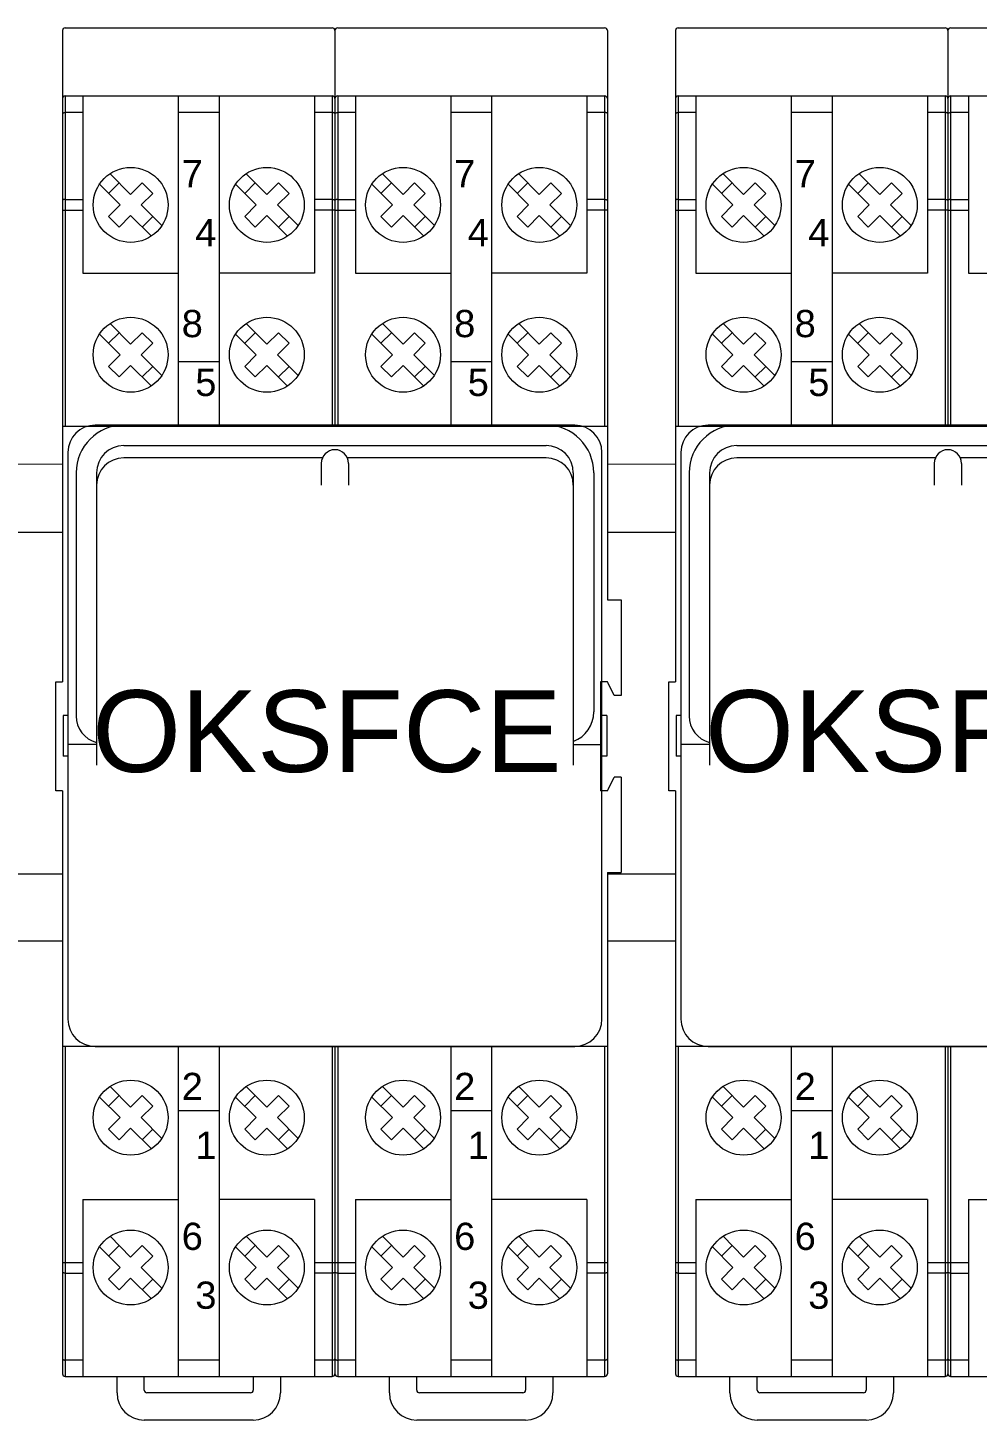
# Model space of a CAD drawing. Header units: millimetres. Extents: x 1359 to 3577, y 1336 to 3557.
# Drawn here: x 1959.8 to 2029.5, y 2063.9 to 2166.1 of the extents above; entities that cross this region are included whole.
import ezdxf

# ---------------------------------------------------------------- set-up
doc = ezdxf.new("R2010")
doc.units = ezdxf.units.MM
doc.set_wipeout_variables(frame=1)
doc.layers.add('000-PI-Oprema', color=30, linetype='Continuous', lineweight=5)
doc.layers.add('002-PI-Kabelska kanalica', color=150, linetype='Continuous')
doc.styles.get("Standard").update_dxf_attribs({"font": 'arial.ttf'})

msp = doc.modelspace()

# ---------------------------------------------------------------- linework, layer by layer
at = {"layer": '000-PI-Oprema', "color": 0, "linetype": 'ByBlock', "lineweight": 0}
for p, q in [((1962.53, 2166.06), (1982.13, 2166.06)), ((1982.53, 2166.06), (2002.13, 2166.06)), ((2007.53, 2166.06), (2027.13, 2166.06)), ((2027.53, 2166.06), (2047.13, 2166.06)), ((1962.53, 2161.06), (1982.13, 2161.06)), ((1963.83, 2161.06), (1963.83, 2148.06)), ((1980.83, 2161.06), (1980.83, 2148.06)), ((1982.53, 2161.06), (2002.13, 2161.06)), ((1983.83, 2161.06), (1983.83, 2148.06)), ((2000.83, 2161.06), (2000.83, 2148.06)), ((2007.53, 2161.06), (2027.13, 2161.06)), ((2008.83, 2161.06), (2008.83, 2148.06)), ((2025.83, 2161.06), (2025.83, 2148.06)), ((2027.53, 2161.06), (2047.13, 2161.06)), ((2028.83, 2161.06), (2028.83, 2148.06)), ((1963.83, 2159.84), (1962.53, 2159.84)), ((1973.83, 2159.84), (1970.83, 2159.84)), ((1982.13, 2159.84), (1980.83, 2159.84)), ((1983.83, 2159.84), (1982.53, 2159.84)), ((1993.83, 2159.84), (1990.83, 2159.84)), ((2002.13, 2159.84), (2000.83, 2159.84)), ((2008.83, 2159.84), (2007.53, 2159.84)), ((2018.83, 2159.84), (2015.83, 2159.84)), ((2027.13, 2159.84), (2025.83, 2159.84)), ((2028.83, 2159.84), (2027.53, 2159.84)), ((1965.04, 2154.57), (1966.55, 2153.06)), ((1965.71, 2153.9), (1966.48, 2154.68)), ((1965.82, 2155.35), (1967.33, 2153.83)), ((1967.33, 2153.83), (1968.18, 2154.68)), ((1968.18, 2154.68), (1968.96, 2153.9)), ((1975.04, 2154.57), (1976.55, 2153.06)), ((1975.71, 2153.9), (1976.48, 2154.68)), ((1975.82, 2155.35), (1977.33, 2153.83)), ((1977.33, 2153.83), (1978.18, 2154.68)), ((1978.18, 2154.68), (1978.96, 2153.9)), ((1985.04, 2154.57), (1986.55, 2153.06)), ((1985.71, 2153.9), (1986.48, 2154.68)), ((1985.82, 2155.35), (1987.33, 2153.83)), ((1987.33, 2153.83), (1988.18, 2154.68)), ((1988.18, 2154.68), (1988.96, 2153.9)), ((1995.04, 2154.57), (1996.55, 2153.06)), ((1995.71, 2153.9), (1996.48, 2154.68)), ((1995.82, 2155.35), (1997.33, 2153.83)), ((1997.33, 2153.83), (1998.18, 2154.68)), ((1998.18, 2154.68), (1998.96, 2153.9)), ((2010.04, 2154.57), (2011.55, 2153.06)), ((2010.71, 2153.9), (2011.48, 2154.68)), ((2010.82, 2155.35), (2012.33, 2153.83)), ((2012.33, 2153.83), (2013.18, 2154.68)), ((2013.18, 2154.68), (2013.96, 2153.9)), ((2020.04, 2154.57), (2021.55, 2153.06)), ((2020.71, 2153.9), (2021.48, 2154.68)), ((2020.82, 2155.35), (2022.33, 2153.83)), ((2022.33, 2153.83), (2023.18, 2154.68)), ((2023.18, 2154.68), (2023.96, 2153.9)), ((1962.53, 2153.46), (1963.83, 2153.46)), ((1968.11, 2153.06), (1968.96, 2153.9)), ((1978.11, 2153.06), (1978.96, 2153.9)), ((1982.13, 2153.46), (1980.83, 2153.46)), ((1982.53, 2153.46), (1983.83, 2153.46)), ((1988.11, 2153.06), (1988.96, 2153.9)), ((1998.11, 2153.06), (1998.96, 2153.9)), ((2002.13, 2153.46), (2000.83, 2153.46)), ((2007.53, 2153.46), (2008.83, 2153.46)), ((2013.11, 2153.06), (2013.96, 2153.9)), ((2023.11, 2153.06), (2023.96, 2153.9)), ((2027.13, 2153.46), (2025.83, 2153.46)), ((2027.53, 2153.46), (2028.83, 2153.46)), ((1962.33, 2152.68), (1963.83, 2152.68)), ((1965.71, 2152.21), (1966.55, 2153.06)), ((1968.11, 2153.06), (1969.63, 2151.54)), ((1975.71, 2152.21), (1976.55, 2153.06)), ((1978.11, 2153.06), (1979.63, 2151.54)), ((1982.33, 2152.68), (1980.83, 2152.68)), ((1982.33, 2152.68), (1983.83, 2152.68)), ((1985.71, 2152.21), (1986.55, 2153.06)), ((1988.11, 2153.06), (1989.63, 2151.54)), ((1995.71, 2152.21), (1996.55, 2153.06)), ((1998.11, 2153.06), (1999.63, 2151.54)), ((2002.33, 2152.68), (2000.83, 2152.68)), ((2007.33, 2152.68), (2008.83, 2152.68)), ((2010.71, 2152.21), (2011.55, 2153.06)), ((2013.11, 2153.06), (2014.63, 2151.54)), ((2020.71, 2152.21), (2021.55, 2153.06)), ((2023.11, 2153.06), (2024.63, 2151.54)), ((2027.33, 2152.68), (2025.83, 2152.68)), ((2027.33, 2152.68), (2028.83, 2152.68)), ((1965.71, 2152.21), (1966.48, 2151.43)), ((1966.48, 2151.43), (1967.33, 2152.28)), ((1967.33, 2152.28), (1968.85, 2150.76)), ((1968.18, 2151.43), (1968.96, 2152.21)), ((1975.71, 2152.21), (1976.48, 2151.43)), ((1976.48, 2151.43), (1977.33, 2152.28)), ((1977.33, 2152.28), (1978.85, 2150.76)), ((1978.18, 2151.43), (1978.96, 2152.21)), ((1985.71, 2152.21), (1986.48, 2151.43)), ((1986.48, 2151.43), (1987.33, 2152.28)), ((1987.33, 2152.28), (1988.85, 2150.76)), ((1988.18, 2151.43), (1988.96, 2152.21)), ((1995.71, 2152.21), (1996.48, 2151.43)), ((1996.48, 2151.43), (1997.33, 2152.28)), ((1997.33, 2152.28), (1998.85, 2150.76)), ((1998.18, 2151.43), (1998.96, 2152.21)), ((2010.71, 2152.21), (2011.48, 2151.43)), ((2011.48, 2151.43), (2012.33, 2152.28)), ((2012.33, 2152.28), (2013.85, 2150.76)), ((2013.18, 2151.43), (2013.96, 2152.21)), ((2020.71, 2152.21), (2021.48, 2151.43)), ((2021.48, 2151.43), (2022.33, 2152.28)), ((2022.33, 2152.28), (2023.85, 2150.76)), ((2023.18, 2151.43), (2023.96, 2152.21)), ((1963.83, 2148.06), (1970.83, 2148.06)), ((1980.83, 2148.06), (1973.83, 2148.06)), ((1983.83, 2148.06), (1990.83, 2148.06)), ((2000.83, 2148.06), (1993.83, 2148.06)), ((2008.83, 2148.06), (2015.83, 2148.06)), ((2025.83, 2148.06), (2018.83, 2148.06)), ((2028.83, 2148.06), (2035.83, 2148.06)), ((1965.82, 2144.35), (1967.33, 2142.83)), ((1975.82, 2144.35), (1977.33, 2142.83)), ((1985.82, 2144.35), (1987.33, 2142.83)), ((1995.82, 2144.35), (1997.33, 2142.83)), ((2010.82, 2144.35), (2012.33, 2142.83)), ((2020.82, 2144.35), (2022.33, 2142.83)), ((1965.04, 2143.57), (1966.55, 2142.06)), ((1965.71, 2142.9), (1966.48, 2143.68)), ((1967.33, 2142.83), (1968.18, 2143.68)), ((1968.18, 2143.68), (1968.96, 2142.9)), ((1975.04, 2143.57), (1976.55, 2142.06)), ((1975.71, 2142.9), (1976.48, 2143.68)), ((1977.33, 2142.83), (1978.18, 2143.68)), ((1978.18, 2143.68), (1978.96, 2142.9)), ((1985.04, 2143.57), (1986.55, 2142.06)), ((1985.71, 2142.9), (1986.48, 2143.68)), ((1987.33, 2142.83), (1988.18, 2143.68)), ((1988.18, 2143.68), (1988.96, 2142.9)), ((1995.04, 2143.57), (1996.55, 2142.06)), ((1995.71, 2142.9), (1996.48, 2143.68)), ((1997.33, 2142.83), (1998.18, 2143.68)), ((1998.18, 2143.68), (1998.96, 2142.9)), ((2010.04, 2143.57), (2011.55, 2142.06)), ((2010.71, 2142.9), (2011.48, 2143.68)), ((2012.33, 2142.83), (2013.18, 2143.68)), ((2013.18, 2143.68), (2013.96, 2142.9)), ((2020.04, 2143.57), (2021.55, 2142.06)), ((2020.71, 2142.9), (2021.48, 2143.68)), ((2022.33, 2142.83), (2023.18, 2143.68)), ((2023.18, 2143.68), (2023.96, 2142.9)), ((1968.11, 2142.06), (1968.96, 2142.9)), ((1978.11, 2142.06), (1978.96, 2142.9)), ((1988.11, 2142.06), (1988.96, 2142.9)), ((1998.11, 2142.06), (1998.96, 2142.9)), ((2013.11, 2142.06), (2013.96, 2142.9)), ((2023.11, 2142.06), (2023.96, 2142.9)), ((1965.71, 2141.21), (1966.55, 2142.06)), ((1965.71, 2141.21), (1966.48, 2140.43)), ((1966.48, 2140.43), (1967.33, 2141.28)), ((1967.33, 2141.28), (1968.85, 2139.76)), ((1968.11, 2142.06), (1969.63, 2140.54)), ((1968.18, 2140.43), (1968.96, 2141.21)), ((1973.83, 2141.54), (1970.83, 2141.54)), ((1975.71, 2141.21), (1976.55, 2142.06)), ((1975.71, 2141.21), (1976.48, 2140.43)), ((1976.48, 2140.43), (1977.33, 2141.28)), ((1977.33, 2141.28), (1978.85, 2139.76)), ((1978.11, 2142.06), (1979.63, 2140.54)), ((1978.18, 2140.43), (1978.96, 2141.21)), ((1985.71, 2141.21), (1986.55, 2142.06)), ((1985.71, 2141.21), (1986.48, 2140.43)), ((1986.48, 2140.43), (1987.33, 2141.28)), ((1987.33, 2141.28), (1988.85, 2139.76)), ((1988.11, 2142.06), (1989.63, 2140.54)), ((1988.18, 2140.43), (1988.96, 2141.21)), ((1993.83, 2141.54), (1990.83, 2141.54)), ((1995.71, 2141.21), (1996.55, 2142.06)), ((1995.71, 2141.21), (1996.48, 2140.43)), ((1996.48, 2140.43), (1997.33, 2141.28)), ((1997.33, 2141.28), (1998.85, 2139.76)), ((1998.11, 2142.06), (1999.63, 2140.54)), ((1998.18, 2140.43), (1998.96, 2141.21)), ((2010.71, 2141.21), (2011.55, 2142.06)), ((2010.71, 2141.21), (2011.48, 2140.43)), ((2011.48, 2140.43), (2012.33, 2141.28)), ((2012.33, 2141.28), (2013.85, 2139.76)), ((2013.11, 2142.06), (2014.63, 2140.54)), ((2013.18, 2140.43), (2013.96, 2141.21)), ((2018.83, 2141.54), (2015.83, 2141.54)), ((2020.71, 2141.21), (2021.55, 2142.06)), ((2020.71, 2141.21), (2021.48, 2140.43)), ((2021.48, 2140.43), (2022.33, 2141.28)), ((2022.33, 2141.28), (2023.85, 2139.76)), ((2023.11, 2142.06), (2024.63, 2140.54)), ((2023.18, 2140.43), (2023.96, 2141.21)), ((2003.33, 2124.06), (2003.33, 2117.06)), ((2003.33, 2111.06), (2003.33, 2104.06)), ((1965.82, 2088.35), (1967.33, 2086.83)), ((1975.82, 2088.35), (1977.33, 2086.83)), ((1985.82, 2088.35), (1987.33, 2086.83)), ((1995.82, 2088.35), (1997.33, 2086.83)), ((2010.82, 2088.35), (2012.33, 2086.83)), ((2020.82, 2088.35), (2022.33, 2086.83)), ((1965.04, 2087.57), (1966.55, 2086.06)), ((1965.71, 2086.9), (1966.48, 2087.68)), ((1967.33, 2086.83), (1968.18, 2087.68)), ((1968.18, 2087.68), (1968.96, 2086.9)), ((1975.04, 2087.57), (1976.55, 2086.06)), ((1975.71, 2086.9), (1976.48, 2087.68)), ((1977.33, 2086.83), (1978.18, 2087.68)), ((1978.18, 2087.68), (1978.96, 2086.9)), ((1985.04, 2087.57), (1986.55, 2086.06)), ((1985.71, 2086.9), (1986.48, 2087.68)), ((1987.33, 2086.83), (1988.18, 2087.68)), ((1988.18, 2087.68), (1988.96, 2086.9)), ((1995.04, 2087.57), (1996.55, 2086.06)), ((1995.71, 2086.9), (1996.48, 2087.68)), ((1997.33, 2086.83), (1998.18, 2087.68)), ((1998.18, 2087.68), (1998.96, 2086.9)), ((2010.04, 2087.57), (2011.55, 2086.06)), ((2010.71, 2086.9), (2011.48, 2087.68)), ((2012.33, 2086.83), (2013.18, 2087.68)), ((2013.18, 2087.68), (2013.96, 2086.9)), ((2020.04, 2087.57), (2021.55, 2086.06)), ((2020.71, 2086.9), (2021.48, 2087.68)), ((2022.33, 2086.83), (2023.18, 2087.68)), ((2023.18, 2087.68), (2023.96, 2086.9)), ((1965.71, 2085.21), (1966.55, 2086.06)), ((1968.11, 2086.06), (1968.96, 2086.9)), ((1968.11, 2086.06), (1969.63, 2084.54)), ((1973.83, 2086.57), (1970.83, 2086.57)), ((1975.71, 2085.21), (1976.55, 2086.06)), ((1978.11, 2086.06), (1978.96, 2086.9)), ((1978.11, 2086.06), (1979.63, 2084.54)), ((1985.71, 2085.21), (1986.55, 2086.06)), ((1988.11, 2086.06), (1988.96, 2086.9)), ((1988.11, 2086.06), (1989.63, 2084.54)), ((1993.83, 2086.57), (1990.83, 2086.57)), ((1995.71, 2085.21), (1996.55, 2086.06)), ((1998.11, 2086.06), (1998.96, 2086.9)), ((1998.11, 2086.06), (1999.63, 2084.54)), ((2010.71, 2085.21), (2011.55, 2086.06)), ((2013.11, 2086.06), (2013.96, 2086.9)), ((2013.11, 2086.06), (2014.63, 2084.54)), ((2018.83, 2086.57), (2015.83, 2086.57)), ((2020.71, 2085.21), (2021.55, 2086.06)), ((2023.11, 2086.06), (2023.96, 2086.9)), ((2023.11, 2086.06), (2024.63, 2084.54)), ((1965.71, 2085.21), (1966.48, 2084.43)), ((1966.48, 2084.43), (1967.33, 2085.28)), ((1967.33, 2085.28), (1968.85, 2083.76)), ((1968.18, 2084.43), (1968.96, 2085.21)), ((1975.71, 2085.21), (1976.48, 2084.43)), ((1976.48, 2084.43), (1977.33, 2085.28)), ((1977.33, 2085.28), (1978.85, 2083.76)), ((1978.18, 2084.43), (1978.96, 2085.21)), ((1985.71, 2085.21), (1986.48, 2084.43)), ((1986.48, 2084.43), (1987.33, 2085.28)), ((1987.33, 2085.28), (1988.85, 2083.76)), ((1988.18, 2084.43), (1988.96, 2085.21)), ((1995.71, 2085.21), (1996.48, 2084.43)), ((1996.48, 2084.43), (1997.33, 2085.28)), ((1997.33, 2085.28), (1998.85, 2083.76)), ((1998.18, 2084.43), (1998.96, 2085.21)), ((2010.71, 2085.21), (2011.48, 2084.43)), ((2011.48, 2084.43), (2012.33, 2085.28)), ((2012.33, 2085.28), (2013.85, 2083.76)), ((2013.18, 2084.43), (2013.96, 2085.21)), ((2020.71, 2085.21), (2021.48, 2084.43)), ((2021.48, 2084.43), (2022.33, 2085.28)), ((2022.33, 2085.28), (2023.85, 2083.76)), ((2023.18, 2084.43), (2023.96, 2085.21)), ((1963.83, 2080.06), (1963.83, 2067.06)), ((1963.83, 2080.06), (1970.83, 2080.06)), ((1980.83, 2080.06), (1973.83, 2080.06)), ((1980.83, 2080.06), (1980.83, 2067.06)), ((1983.83, 2080.06), (1983.83, 2067.06)), ((1983.83, 2080.06), (1990.83, 2080.06)), ((2000.83, 2080.06), (1993.83, 2080.06)), ((2000.83, 2080.06), (2000.83, 2067.06)), ((2008.83, 2080.06), (2008.83, 2067.06)), ((2008.83, 2080.06), (2015.83, 2080.06)), ((2025.83, 2080.06), (2018.83, 2080.06)), ((2025.83, 2080.06), (2025.83, 2067.06)), ((2028.83, 2080.06), (2028.83, 2067.06)), ((2028.83, 2080.06), (2035.83, 2080.06)), ((1965.82, 2077.35), (1967.33, 2075.83)), ((1975.82, 2077.35), (1977.33, 2075.83)), ((1985.82, 2077.35), (1987.33, 2075.83)), ((1995.82, 2077.35), (1997.33, 2075.83)), ((2010.82, 2077.35), (2012.33, 2075.83)), ((2020.82, 2077.35), (2022.33, 2075.83)), ((1965.04, 2076.57), (1966.55, 2075.06)), ((1965.71, 2075.9), (1966.48, 2076.68)), ((1967.33, 2075.83), (1968.18, 2076.68)), ((1968.11, 2075.06), (1968.96, 2075.9)), ((1968.18, 2076.68), (1968.96, 2075.9)), ((1975.04, 2076.57), (1976.55, 2075.06)), ((1975.71, 2075.9), (1976.48, 2076.68)), ((1977.33, 2075.83), (1978.18, 2076.68)), ((1978.11, 2075.06), (1978.96, 2075.9)), ((1978.18, 2076.68), (1978.96, 2075.9)), ((1985.04, 2076.57), (1986.55, 2075.06)), ((1985.71, 2075.9), (1986.48, 2076.68)), ((1987.33, 2075.83), (1988.18, 2076.68)), ((1988.11, 2075.06), (1988.96, 2075.9)), ((1988.18, 2076.68), (1988.96, 2075.9)), ((1995.04, 2076.57), (1996.55, 2075.06)), ((1995.71, 2075.9), (1996.48, 2076.68)), ((1997.33, 2075.83), (1998.18, 2076.68)), ((1998.11, 2075.06), (1998.96, 2075.9)), ((1998.18, 2076.68), (1998.96, 2075.9)), ((2010.04, 2076.57), (2011.55, 2075.06)), ((2010.71, 2075.9), (2011.48, 2076.68)), ((2012.33, 2075.83), (2013.18, 2076.68)), ((2013.11, 2075.06), (2013.96, 2075.9)), ((2013.18, 2076.68), (2013.96, 2075.9)), ((2020.04, 2076.57), (2021.55, 2075.06)), ((2020.71, 2075.9), (2021.48, 2076.68)), ((2022.33, 2075.83), (2023.18, 2076.68)), ((2023.11, 2075.06), (2023.96, 2075.9)), ((2023.18, 2076.68), (2023.96, 2075.9)), ((1962.33, 2075.43), (1963.83, 2075.43)), ((1965.71, 2074.21), (1966.55, 2075.06)), ((1968.11, 2075.06), (1969.63, 2073.54)), ((1975.71, 2074.21), (1976.55, 2075.06)), ((1978.11, 2075.06), (1979.63, 2073.54)), ((1980.83, 2075.43), (1982.33, 2075.43)), ((1982.33, 2075.43), (1983.83, 2075.43)), ((1985.71, 2074.21), (1986.55, 2075.06)), ((1988.11, 2075.06), (1989.63, 2073.54)), ((1995.71, 2074.21), (1996.55, 2075.06)), ((1998.11, 2075.06), (1999.63, 2073.54)), ((2000.83, 2075.43), (2002.33, 2075.43)), ((2007.33, 2075.43), (2008.83, 2075.43)), ((2010.71, 2074.21), (2011.55, 2075.06)), ((2013.11, 2075.06), (2014.63, 2073.54)), ((2020.71, 2074.21), (2021.55, 2075.06)), ((2023.11, 2075.06), (2024.63, 2073.54)), ((2025.83, 2075.43), (2027.33, 2075.43)), ((2027.33, 2075.43), (2028.83, 2075.43)), ((1962.53, 2074.65), (1963.83, 2074.65)), ((1965.71, 2074.21), (1966.48, 2073.43)), ((1966.48, 2073.43), (1967.33, 2074.28)), ((1967.33, 2074.28), (1968.85, 2072.76)), ((1968.18, 2073.43), (1968.96, 2074.21)), ((1975.71, 2074.21), (1976.48, 2073.43)), ((1976.48, 2073.43), (1977.33, 2074.28)), ((1977.33, 2074.28), (1978.85, 2072.76)), ((1978.18, 2073.43), (1978.96, 2074.21)), ((1982.13, 2074.65), (1980.83, 2074.65)), ((1982.53, 2074.65), (1983.83, 2074.65)), ((1985.71, 2074.21), (1986.48, 2073.43)), ((1986.48, 2073.43), (1987.33, 2074.28)), ((1987.33, 2074.28), (1988.85, 2072.76)), ((1988.18, 2073.43), (1988.96, 2074.21)), ((1995.71, 2074.21), (1996.48, 2073.43)), ((1996.48, 2073.43), (1997.33, 2074.28)), ((1997.33, 2074.28), (1998.85, 2072.76)), ((1998.18, 2073.43), (1998.96, 2074.21)), ((2002.13, 2074.65), (2000.83, 2074.65)), ((2007.53, 2074.65), (2008.83, 2074.65)), ((2010.71, 2074.21), (2011.48, 2073.43)), ((2011.48, 2073.43), (2012.33, 2074.28)), ((2012.33, 2074.28), (2013.85, 2072.76)), ((2013.18, 2073.43), (2013.96, 2074.21)), ((2020.71, 2074.21), (2021.48, 2073.43)), ((2021.48, 2073.43), (2022.33, 2074.28)), ((2022.33, 2074.28), (2023.85, 2072.76)), ((2023.18, 2073.43), (2023.96, 2074.21)), ((2027.13, 2074.65), (2025.83, 2074.65)), ((2027.53, 2074.65), (2028.83, 2074.65)), ((1963.83, 2068.27), (1962.53, 2068.27)), ((1973.83, 2068.27), (1970.83, 2068.27)), ((1982.13, 2068.27), (1980.83, 2068.27)), ((1983.83, 2068.27), (1982.53, 2068.27)), ((1993.83, 2068.27), (1990.83, 2068.27)), ((2002.13, 2068.27), (2000.83, 2068.27)), ((2008.83, 2068.27), (2007.53, 2068.27)), ((2018.83, 2068.27), (2015.83, 2068.27)), ((2027.13, 2068.27), (2025.83, 2068.27)), ((2028.83, 2068.27), (2027.53, 2068.27)), ((1962.53, 2067.06), (1982.13, 2067.06)), ((1966.33, 2065.86), (1966.33, 2067.06)), ((1968.33, 2066.06), (1968.33, 2067.06)), ((1968.33, 2066.06), (1968.33, 2067.06)), ((1976.33, 2067.06), (1976.33, 2066.06)), ((1976.33, 2067.06), (1976.33, 2066.06)), ((1978.33, 2067.06), (1978.33, 2065.86)), ((1982.53, 2067.06), (2002.13, 2067.06)), ((1986.33, 2065.86), (1986.33, 2067.06)), ((1988.33, 2066.06), (1988.33, 2067.06)), ((1996.33, 2067.06), (1996.33, 2066.06)), ((1998.33, 2067.06), (1998.33, 2065.86)), ((2007.53, 2067.06), (2027.13, 2067.06)), ((2011.33, 2065.86), (2011.33, 2067.06)), ((2013.33, 2066.06), (2013.33, 2067.06)), ((2013.33, 2066.06), (2013.33, 2067.06)), ((2021.33, 2067.06), (2021.33, 2066.06)), ((2021.33, 2067.06), (2021.33, 2066.06)), ((2023.33, 2067.06), (2023.33, 2065.86)), ((2027.53, 2067.06), (2047.13, 2067.06)), ((1976.13, 2065.86), (1968.53, 2065.86)), ((1976.13, 2065.86), (1968.53, 2065.86)), ((1996.13, 2065.86), (1988.53, 2065.86)), ((2021.13, 2065.86), (2013.53, 2065.86)), ((2021.13, 2065.86), (2013.53, 2065.86)), ((1976.33, 2063.86), (1968.33, 2063.86)), ((1996.33, 2063.86), (1988.33, 2063.86)), ((2021.33, 2063.86), (2013.33, 2063.86))]:
    msp.add_line(p, q, dxfattribs=at)
for points in [[(1962.33, 2159.76), (1962.33, 2159.77), (1962.34, 2159.78), (1962.35, 2159.79), (1962.36, 2159.8), (1962.37, 2159.81), (1962.39, 2159.82), (1962.41, 2159.82), (1962.43, 2159.83), (1962.46, 2159.84), (1962.48, 2159.84), (1962.51, 2159.84), (1962.53, 2159.84)], [(1982.33, 2159.76), (1982.33, 2159.77), (1982.33, 2159.78), (1982.32, 2159.79), (1982.31, 2159.8), (1982.29, 2159.81), (1982.27, 2159.82), (1982.25, 2159.82), (1982.23, 2159.83), (1982.21, 2159.84), (1982.18, 2159.84), (1982.16, 2159.84), (1982.13, 2159.84)], [(1982.33, 2159.76), (1982.33, 2159.77), (1982.34, 2159.78), (1982.35, 2159.79), (1982.36, 2159.8), (1982.37, 2159.81), (1982.39, 2159.82), (1982.41, 2159.82), (1982.43, 2159.83), (1982.46, 2159.84), (1982.48, 2159.84), (1982.51, 2159.84), (1982.53, 2159.84)], [(2002.33, 2159.76), (2002.33, 2159.77), (2002.33, 2159.78), (2002.32, 2159.79), (2002.31, 2159.8), (2002.29, 2159.81), (2002.27, 2159.82), (2002.25, 2159.82), (2002.23, 2159.83), (2002.21, 2159.84), (2002.18, 2159.84), (2002.16, 2159.84), (2002.13, 2159.84)], [(2007.33, 2159.76), (2007.33, 2159.77), (2007.34, 2159.78), (2007.35, 2159.79), (2007.36, 2159.8), (2007.37, 2159.81), (2007.39, 2159.82), (2007.41, 2159.82), (2007.43, 2159.83), (2007.46, 2159.84), (2007.48, 2159.84), (2007.51, 2159.84), (2007.53, 2159.84)], [(2027.33, 2159.76), (2027.33, 2159.77), (2027.33, 2159.78), (2027.32, 2159.79), (2027.31, 2159.8), (2027.29, 2159.81), (2027.27, 2159.82), (2027.25, 2159.82), (2027.23, 2159.83), (2027.21, 2159.84), (2027.18, 2159.84), (2027.16, 2159.84), (2027.13, 2159.84)], [(2027.33, 2159.76), (2027.33, 2159.77), (2027.34, 2159.78), (2027.35, 2159.79), (2027.36, 2159.8), (2027.37, 2159.81), (2027.39, 2159.82), (2027.41, 2159.82), (2027.43, 2159.83), (2027.46, 2159.84), (2027.48, 2159.84), (2027.51, 2159.84), (2027.53, 2159.84)], [(1962.53, 2153.46), (1962.51, 2153.46), (1962.48, 2153.46), (1962.46, 2153.46), (1962.43, 2153.45), (1962.41, 2153.45), (1962.39, 2153.44), (1962.37, 2153.43), (1962.36, 2153.42), (1962.35, 2153.42), (1962.34, 2153.41), (1962.33, 2153.4), (1962.33, 2153.39)], [(1982.13, 2153.46), (1982.16, 2153.46), (1982.18, 2153.46), (1982.21, 2153.46), (1982.23, 2153.45), (1982.25, 2153.45), (1982.27, 2153.44), (1982.29, 2153.43), (1982.31, 2153.42), (1982.32, 2153.42), (1982.33, 2153.41), (1982.33, 2153.4), (1982.33, 2153.39)], [(1982.53, 2153.46), (1982.51, 2153.46), (1982.48, 2153.46), (1982.46, 2153.46), (1982.43, 2153.45), (1982.41, 2153.45), (1982.39, 2153.44), (1982.37, 2153.43), (1982.36, 2153.42), (1982.35, 2153.42), (1982.34, 2153.41), (1982.33, 2153.4), (1982.33, 2153.39)], [(2002.13, 2153.46), (2002.16, 2153.46), (2002.18, 2153.46), (2002.21, 2153.46), (2002.23, 2153.45), (2002.25, 2153.45), (2002.27, 2153.44), (2002.29, 2153.43), (2002.31, 2153.42), (2002.32, 2153.42), (2002.33, 2153.41), (2002.33, 2153.4), (2002.33, 2153.39)], [(2007.53, 2153.46), (2007.51, 2153.46), (2007.48, 2153.46), (2007.46, 2153.46), (2007.43, 2153.45), (2007.41, 2153.45), (2007.39, 2153.44), (2007.37, 2153.43), (2007.36, 2153.42), (2007.35, 2153.42), (2007.34, 2153.41), (2007.33, 2153.4), (2007.33, 2153.39)], [(2027.13, 2153.46), (2027.16, 2153.46), (2027.18, 2153.46), (2027.21, 2153.46), (2027.23, 2153.45), (2027.25, 2153.45), (2027.27, 2153.44), (2027.29, 2153.43), (2027.31, 2153.42), (2027.32, 2153.42), (2027.33, 2153.41), (2027.33, 2153.4), (2027.33, 2153.39)], [(2027.53, 2153.46), (2027.51, 2153.46), (2027.48, 2153.46), (2027.46, 2153.46), (2027.43, 2153.45), (2027.41, 2153.45), (2027.39, 2153.44), (2027.37, 2153.43), (2027.36, 2153.42), (2027.35, 2153.42), (2027.34, 2153.41), (2027.33, 2153.4), (2027.33, 2153.39)], [(1962.53, 2074.65), (1962.51, 2074.65), (1962.48, 2074.65), (1962.46, 2074.65), (1962.43, 2074.66), (1962.41, 2074.66), (1962.39, 2074.67), (1962.37, 2074.68), (1962.36, 2074.69), (1962.35, 2074.7), (1962.34, 2074.71), (1962.33, 2074.72), (1962.33, 2074.73)], [(1982.33, 2074.73), (1982.33, 2074.72), (1982.33, 2074.71), (1982.32, 2074.7), (1982.31, 2074.69), (1982.29, 2074.68), (1982.27, 2074.67), (1982.25, 2074.66), (1982.23, 2074.66), (1982.21, 2074.65), (1982.18, 2074.65), (1982.16, 2074.65), (1982.13, 2074.65)], [(1982.53, 2074.65), (1982.51, 2074.65), (1982.48, 2074.65), (1982.46, 2074.65), (1982.43, 2074.66), (1982.41, 2074.66), (1982.39, 2074.67), (1982.37, 2074.68), (1982.36, 2074.69), (1982.35, 2074.7), (1982.34, 2074.71), (1982.33, 2074.72), (1982.33, 2074.73)], [(2002.33, 2074.73), (2002.33, 2074.72), (2002.33, 2074.71), (2002.32, 2074.7), (2002.31, 2074.69), (2002.29, 2074.68), (2002.27, 2074.67), (2002.25, 2074.66), (2002.23, 2074.66), (2002.21, 2074.65), (2002.18, 2074.65), (2002.16, 2074.65), (2002.13, 2074.65)], [(2007.53, 2074.65), (2007.51, 2074.65), (2007.48, 2074.65), (2007.46, 2074.65), (2007.43, 2074.66), (2007.41, 2074.66), (2007.39, 2074.67), (2007.37, 2074.68), (2007.36, 2074.69), (2007.35, 2074.7), (2007.34, 2074.71), (2007.33, 2074.72), (2007.33, 2074.73)], [(2027.33, 2074.73), (2027.33, 2074.72), (2027.33, 2074.71), (2027.32, 2074.7), (2027.31, 2074.69), (2027.29, 2074.68), (2027.27, 2074.67), (2027.25, 2074.66), (2027.23, 2074.66), (2027.21, 2074.65), (2027.18, 2074.65), (2027.16, 2074.65), (2027.13, 2074.65)], [(2027.53, 2074.65), (2027.51, 2074.65), (2027.48, 2074.65), (2027.46, 2074.65), (2027.43, 2074.66), (2027.41, 2074.66), (2027.39, 2074.67), (2027.37, 2074.68), (2027.36, 2074.69), (2027.35, 2074.7), (2027.34, 2074.71), (2027.33, 2074.72), (2027.33, 2074.73)], [(1962.33, 2068.35), (1962.33, 2068.34), (1962.34, 2068.33), (1962.35, 2068.32), (1962.36, 2068.31), (1962.37, 2068.3), (1962.39, 2068.29), (1962.41, 2068.29), (1962.43, 2068.28), (1962.46, 2068.28), (1962.48, 2068.27), (1962.51, 2068.27), (1962.53, 2068.27)], [(1982.13, 2068.27), (1982.16, 2068.27), (1982.18, 2068.27), (1982.21, 2068.28), (1982.23, 2068.28), (1982.25, 2068.29), (1982.27, 2068.29), (1982.29, 2068.3), (1982.31, 2068.31), (1982.32, 2068.32), (1982.33, 2068.33), (1982.33, 2068.34), (1982.33, 2068.35)], [(1982.33, 2068.35), (1982.33, 2068.34), (1982.34, 2068.33), (1982.35, 2068.32), (1982.36, 2068.31), (1982.37, 2068.3), (1982.39, 2068.29), (1982.41, 2068.29), (1982.43, 2068.28), (1982.46, 2068.28), (1982.48, 2068.27), (1982.51, 2068.27), (1982.53, 2068.27)], [(2002.13, 2068.27), (2002.16, 2068.27), (2002.18, 2068.27), (2002.21, 2068.28), (2002.23, 2068.28), (2002.25, 2068.29), (2002.27, 2068.29), (2002.29, 2068.3), (2002.31, 2068.31), (2002.32, 2068.32), (2002.33, 2068.33), (2002.33, 2068.34), (2002.33, 2068.35)], [(2007.33, 2068.35), (2007.33, 2068.34), (2007.34, 2068.33), (2007.35, 2068.32), (2007.36, 2068.31), (2007.37, 2068.3), (2007.39, 2068.29), (2007.41, 2068.29), (2007.43, 2068.28), (2007.46, 2068.28), (2007.48, 2068.27), (2007.51, 2068.27), (2007.53, 2068.27)], [(2027.13, 2068.27), (2027.16, 2068.27), (2027.18, 2068.27), (2027.21, 2068.28), (2027.23, 2068.28), (2027.25, 2068.29), (2027.27, 2068.29), (2027.29, 2068.3), (2027.31, 2068.31), (2027.32, 2068.32), (2027.33, 2068.33), (2027.33, 2068.34), (2027.33, 2068.35)], [(2027.33, 2068.35), (2027.33, 2068.34), (2027.34, 2068.33), (2027.35, 2068.32), (2027.36, 2068.31), (2027.37, 2068.3), (2027.39, 2068.29), (2027.41, 2068.29), (2027.43, 2068.28), (2027.46, 2068.28), (2027.48, 2068.27), (2027.51, 2068.27), (2027.53, 2068.27)]]:
    msp.add_lwpolyline(points, dxfattribs=at)
for centre in [(1967.33, 2153.06), (1977.33, 2153.06), (1987.33, 2153.06), (1997.33, 2153.06), (2012.33, 2153.06), (2022.33, 2153.06), (1967.33, 2142.06), (1977.33, 2142.06), (1987.33, 2142.06), (1997.33, 2142.06), (2012.33, 2142.06), (2022.33, 2142.06), (1967.33, 2086.06), (1977.33, 2086.06), (1987.33, 2086.06), (1997.33, 2086.06), (2012.33, 2086.06), (2022.33, 2086.06), (1967.33, 2075.06), (1977.33, 2075.06), (1987.33, 2075.06), (1997.33, 2075.06), (2012.33, 2075.06), (2022.33, 2075.06)]:
    msp.add_circle(centre, 2.75, dxfattribs=at)
for centre, radius, start, end in [((1962.53, 2165.86), 0.2, 90, 180), ((1982.13, 2165.86), 0.2, 0, 90), ((1982.53, 2165.86), 0.2, 90, 180), ((2002.13, 2165.86), 0.2, 0, 90), ((2007.53, 2165.86), 0.2, 90, 180), ((2027.13, 2165.86), 0.2, 0, 90), ((2027.53, 2165.86), 0.2, 90, 180), ((1962.53, 2160.86), 0.2, 90, 180), ((1982.13, 2160.86), 0.2, 0, 90), ((1982.53, 2160.86), 0.2, 90, 180), ((2002.13, 2160.86), 0.2, 0, 90), ((2007.53, 2160.86), 0.2, 90, 180), ((2027.13, 2160.86), 0.2, 0, 90), ((2027.53, 2160.86), 0.2, 90, 180), ((1962.53, 2067.26), 0.2, 180, 270), ((1982.13, 2067.26), 0.2, 270, 0), ((1982.53, 2067.26), 0.2, 180, 270), ((2002.13, 2067.26), 0.2, 270, 0), ((2007.53, 2067.26), 0.2, 180, 270), ((2027.13, 2067.26), 0.2, 270, 0), ((2027.53, 2067.26), 0.2, 180, 270), ((1968.33, 2065.86), 2, 180, 270), ((1968.53, 2066.06), 0.2, 180, 270), ((1968.53, 2066.06), 0.2, 180, 270), ((1976.13, 2066.06), 0.2, 270, 0), ((1976.13, 2066.06), 0.2, 270, 0), ((1976.33, 2065.86), 2, 270, 0), ((1988.33, 2065.86), 2, 180, 270), ((1988.53, 2066.06), 0.2, 180, 270), ((1996.13, 2066.06), 0.2, 270, 0), ((1996.33, 2065.86), 2, 270, 0), ((2013.33, 2065.86), 2, 180, 270), ((2013.53, 2066.06), 0.2, 180, 270), ((2013.53, 2066.06), 0.2, 180, 270), ((2021.13, 2066.06), 0.2, 270, 0), ((2021.13, 2066.06), 0.2, 270, 0), ((2021.33, 2065.86), 2, 270, 0)]:
    msp.add_arc(centre, radius, start, end, dxfattribs=at)

# ---------------------------------------------------------------- texts
at = {"layer": '000-PI-Oprema', "color": 0, "linetype": 'ByBlock', "lineweight": 0, "char_height": 1.9995, "width": 2.5471}
for s, insert, attachment_point in [('{\\fArial|b0|i0|c0|p34;7}', (1971.08, 2156.35), 1), ('{\\fArial|b0|i0|c0|p34;7}', (1991.08, 2156.35), 1), ('{\\fArial|b0|i0|c0|p34;7}', (2016.08, 2156.35), 1), ('{\\fArial|b0|i0|c0|p34;4}', (1973.63, 2152.03), 3), ('{\\fArial|b0|i0|c0|p34;4}', (1993.63, 2152.03), 3), ('{\\fArial|b0|i0|c0|p34;4}', (2018.63, 2152.03), 3), ('{\\fArial|b0|i0|c0|p34;8}', (1971.08, 2145.35), 1), ('{\\fArial|b0|i0|c0|p34;8}', (1991.08, 2145.35), 1), ('{\\fArial|b0|i0|c0|p34;8}', (2016.08, 2145.35), 1), ('{\\fArial|b0|i0|c0|p34;5}', (1973.63, 2141.03), 3), ('{\\fArial|b0|i0|c0|p34;5}', (1993.63, 2141.03), 3), ('{\\fArial|b0|i0|c0|p34;5}', (2018.63, 2141.03), 3), ('{\\fArial|b0|i0|c0|p34;2}', (1971.08, 2089.35), 1), ('{\\fArial|b0|i0|c0|p34;2}', (1991.08, 2089.35), 1), ('{\\fArial|b0|i0|c0|p34;2}', (2016.08, 2089.35), 1), ('{\\fArial|b0|i0|c0|p34;1}', (1973.63, 2085.03), 3), ('{\\fArial|b0|i0|c0|p34;1}', (1993.63, 2085.03), 3), ('{\\fArial|b0|i0|c0|p34;1}', (2018.63, 2085.03), 3), ('{\\fArial|b0|i0|c0|p34;6}', (1971.08, 2078.35), 1), ('{\\fArial|b0|i0|c0|p34;6}', (1991.08, 2078.35), 1), ('{\\fArial|b0|i0|c0|p34;6}', (2016.08, 2078.35), 1), ('{\\fArial|b0|i0|c0|p34;3}', (1973.63, 2074.03), 3), ('{\\fArial|b0|i0|c0|p34;3}', (1993.63, 2074.03), 3), ('{\\fArial|b0|i0|c0|p34;3}', (2018.63, 2074.03), 3)]:
    msp.add_mtext(s, dxfattribs=dict(at, insert=insert, attachment_point=attachment_point))

# ---------------------------------------------------------------- wipeouts: each hides what was drawn before it
at = {"color": 0, "linetype": 'ByBlock', "lineweight": 0}
for points in [[(1962.33, 2136.81), (2002.33, 2136.81), (2002.33, 2091.31), (1962.33, 2091.31)], [(2007.33, 2136.81), (2047.33, 2136.81), (2047.33, 2091.31), (2007.33, 2091.31)]]:
    msp.add_wipeout(points, dxfattribs=at).dxf.layer = '000-PI-Oprema'

# ---------------------------------------------------------------- next in the draw order: linework, layer by layer
at = {"layer": '000-PI-Oprema', "color": 0, "linetype": 'ByBlock', "lineweight": 0}
for p, q in [((1962.33, 2165.86), (1962.33, 2118.06)), ((1982.33, 2165.86), (1982.33, 2136.81)), ((2002.33, 2165.86), (2002.33, 2124.06)), ((2007.33, 2165.86), (2007.33, 2118.06)), ((2027.33, 2165.86), (2027.33, 2136.81)), ((1962.53, 2161.06), (1962.53, 2136.81)), ((1970.83, 2161.06), (1970.83, 2136.81)), ((1973.83, 2161.06), (1973.83, 2136.81)), ((1982.13, 2161.06), (1982.13, 2136.81)), ((1982.53, 2161.06), (1982.53, 2136.81)), ((1990.83, 2161.06), (1990.83, 2136.81)), ((1993.83, 2161.06), (1993.83, 2136.81)), ((2002.13, 2161.06), (2002.13, 2136.81)), ((2007.53, 2161.06), (2007.53, 2136.81)), ((2015.83, 2161.06), (2015.83, 2136.81)), ((2018.83, 2161.06), (2018.83, 2136.81)), ((2027.13, 2161.06), (2027.13, 2136.81)), ((2027.53, 2161.06), (2027.53, 2136.81)), ((1962.33, 2136.81), (1982.33, 2136.81)), ((1999.93, 2136.89), (1964.73, 2136.89)), ((1966.83, 2136.89), (1997.83, 2136.89)), ((1982.33, 2136.81), (2002.33, 2136.81)), ((2007.33, 2136.81), (2027.33, 2136.81)), ((2044.93, 2136.89), (2009.73, 2136.89)), ((2011.83, 2136.89), (2042.83, 2136.89)), ((2027.33, 2136.81), (2047.33, 2136.81)), ((1966.83, 2135.39), (1997.83, 2135.39)), ((2011.83, 2135.39), (2042.83, 2135.39)), ((1962.73, 2134.89), (1962.73, 2093.29)), ((1981.42, 2134.49), (1966.83, 2134.49)), ((1981.33, 2134.09), (1981.33, 2132.49)), ((1997.83, 2134.49), (1983.25, 2134.49)), ((1983.33, 2134.09), (1983.33, 2132.49)), ((2001.93, 2093.29), (2001.93, 2134.89)), ((2007.73, 2134.89), (2007.73, 2093.29)), ((2026.42, 2134.49), (2011.83, 2134.49)), ((2026.33, 2134.09), (2026.33, 2132.49)), ((2042.83, 2134.49), (2028.25, 2134.49)), ((2028.33, 2134.09), (2028.33, 2132.49)), ((1963.33, 2133.39), (1963.33, 2115.54)), ((1964.83, 2133.39), (1964.83, 2115.54)), ((1999.83, 2133.39), (1999.83, 2115.84)), ((2001.33, 2133.39), (2001.33, 2115.84)), ((2008.33, 2133.39), (2008.33, 2115.54)), ((2009.83, 2133.39), (2009.83, 2115.54)), ((1964.83, 2132.49), (1964.83, 2111.94)), ((1999.83, 2132.49), (1999.83, 2111.94)), ((2009.83, 2132.49), (2009.83, 2111.94)), ((2002.33, 2124.06), (2003.33, 2124.06)), ((1961.83, 2110.06), (1961.83, 2118.06)), ((1961.83, 2118.06), (1962.33, 2118.06)), ((2001.83, 2118.06), (2001.83, 2110.06)), ((2002.33, 2118.06), (2001.83, 2118.06)), ((2002.83, 2117.06), (2002.33, 2118.06)), ((2006.83, 2110.06), (2006.83, 2118.06)), ((2006.83, 2118.06), (2007.33, 2118.06)), ((2003.33, 2117.06), (2002.83, 2117.06)), ((1962.38, 2115.59), (1962.38, 2112.59)), ((1962.73, 2115.59), (1962.38, 2115.59)), ((2002.28, 2115.59), (2001.93, 2115.59)), ((2002.28, 2115.59), (2002.28, 2112.59)), ((2007.38, 2115.59), (2007.38, 2112.59)), ((2007.73, 2115.59), (2007.38, 2115.59)), ((1962.73, 2112.59), (1962.38, 2112.59)), ((1964.83, 2113.44), (1962.73, 2113.44)), ((1999.83, 2113.44), (2001.93, 2113.44)), ((2002.28, 2112.59), (2001.93, 2112.59)), ((2007.73, 2112.59), (2007.38, 2112.59)), ((2009.83, 2113.44), (2007.73, 2113.44)), ((2002.33, 2110.06), (2002.83, 2111.06)), ((2003.33, 2111.06), (2002.83, 2111.06)), ((1962.33, 2110.06), (1961.83, 2110.06)), ((1962.33, 2110.06), (1962.33, 2067.26)), ((2002.33, 2110.06), (2001.83, 2110.06)), ((2007.33, 2110.06), (2006.83, 2110.06)), ((2007.33, 2110.06), (2007.33, 2067.26)), ((2002.33, 2104.06), (2002.33, 2067.26)), ((2002.33, 2104.06), (2003.33, 2104.06)), ((1962.33, 2091.31), (1982.33, 2091.31)), ((1962.53, 2091.31), (1962.53, 2067.06)), ((1964.73, 2091.29), (1999.93, 2091.29)), ((1970.83, 2091.31), (1970.83, 2067.06)), ((1973.83, 2091.31), (1973.83, 2067.06)), ((1982.13, 2091.31), (1982.13, 2067.06)), ((1982.33, 2091.31), (2002.33, 2091.31)), ((1982.33, 2091.31), (1982.33, 2067.26)), ((1982.53, 2091.31), (1982.53, 2067.06)), ((1990.83, 2091.31), (1990.83, 2067.06)), ((1993.83, 2091.31), (1993.83, 2067.06)), ((2002.13, 2091.31), (2002.13, 2067.06)), ((2007.33, 2091.31), (2027.33, 2091.31)), ((2007.53, 2091.31), (2007.53, 2067.06)), ((2009.73, 2091.29), (2044.93, 2091.29)), ((2015.83, 2091.31), (2015.83, 2067.06)), ((2018.83, 2091.31), (2018.83, 2067.06)), ((2027.13, 2091.31), (2027.13, 2067.06)), ((2027.33, 2091.31), (2047.33, 2091.31)), ((2027.33, 2091.31), (2027.33, 2067.26)), ((2027.53, 2091.31), (2027.53, 2067.06))]:
    msp.add_line(p, q, dxfattribs=at)
for centre, radius, start, end in [((1964.73, 2134.89), 2, 90, 180), ((1966.83, 2133.39), 3.5, 90, 180), ((1997.83, 2133.39), 3.5, 0, 90), ((1999.93, 2134.89), 2, 0, 90), ((2009.73, 2134.89), 2, 90, 180), ((2011.83, 2133.39), 3.5, 90, 180), ((1966.83, 2133.39), 2, 90, 180), ((1982.33, 2134.09), 1, 0, 180), ((1997.83, 2133.39), 2, 0, 90), ((2011.83, 2133.39), 2, 90, 180), ((2027.33, 2134.09), 1, 0, 180), ((1966.83, 2132.49), 2, 90, 180), ((1997.83, 2132.49), 2, 0, 90), ((2011.83, 2132.49), 2, 90, 180), ((1965.33, 2115.54), 2, 180, 255.5225), ((1999.03, 2115.84), 2.3, 290.3544, 0), ((2010.33, 2115.54), 2, 180, 255.5225), ((1964.73, 2093.29), 2, 180, 270), ((1999.93, 2093.29), 2, 270, 0), ((2009.73, 2093.29), 2, 180, 270)]:
    msp.add_arc(centre, radius, start, end, dxfattribs=at)
at = {"layer": '002-PI-Kabelska kanalica', "color": 0, "linetype": 'ByBlock', "lineweight": 0, "ltscale": 0.25}
for p, q in [((1957.33, 2134.04), (1962.33, 2134.06)), ((2002.33, 2134.04), (2007.33, 2134.06)), ((1957.33, 2129.04), (1962.33, 2129.04)), ((2002.33, 2129.04), (2007.33, 2129.04)), ((1957.33, 2103.95), (1962.33, 2103.95)), ((2002.33, 2103.95), (2007.33, 2103.95)), ((1957.33, 2099.04), (1962.33, 2099.04)), ((2002.33, 2099.04), (2007.33, 2099.04))]:
    msp.add_line(p, q, dxfattribs=at)

# ---------------------------------------------------------------- next in the draw order: texts
at = {"layer": '000-PI-Oprema', "color": 0, "linetype": 'ByBlock', "lineweight": 0, "char_height": 6, "attachment_point": 5}
for insert in [(1981.74, 2114.39), (2026.74, 2114.39)]:
    msp.add_mtext_dynamic_manual_height_columns('{\\fArial|b0|i0|c238|p34;OK}S{\\fArial|b0|i0|c238|p34;FC}E', width=44.995, gutter_width=1, heights=[10], dxfattribs=dict(at, insert=insert))

doc.saveas('drawing.dxf')
